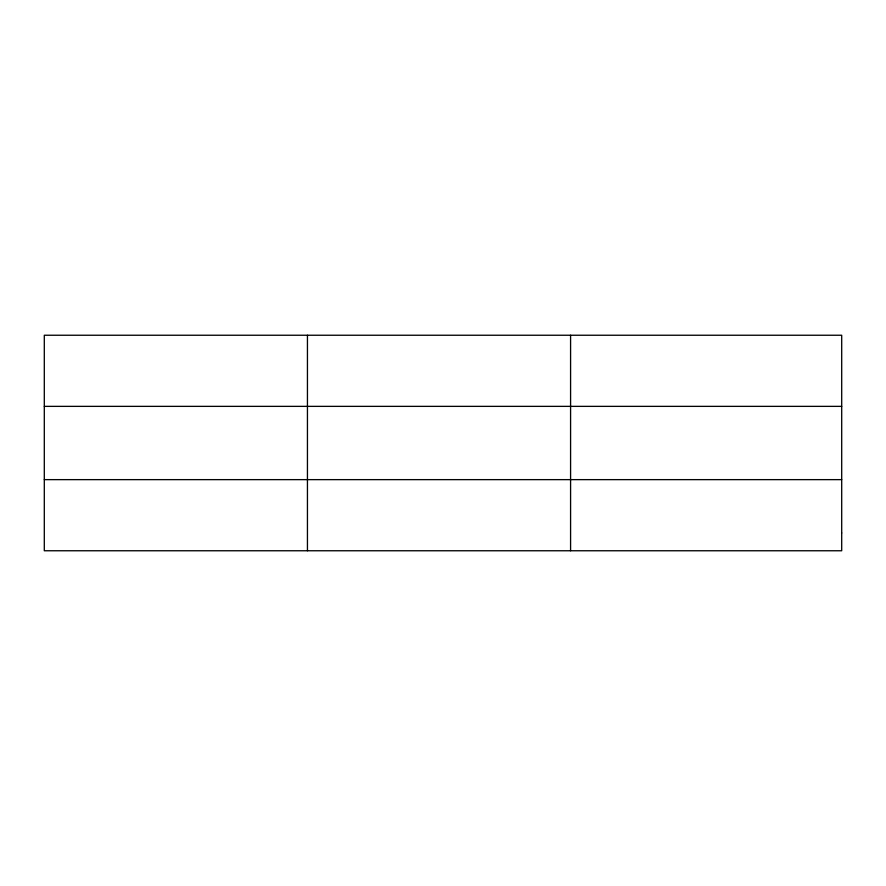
<?xml version="1.0" encoding="UTF-8"?>
<svg xmlns="http://www.w3.org/2000/svg" width="886" height="886" viewBox="0 0 886 886"><rect width="100%" height="100%" fill="white"/><g stroke="black" fill="none" stroke-linecap="round" stroke-linejoin="round"><path stroke-width="1.33" d="M307.442 335.24L307.442 550.76M570.584 335.24L570.584 550.76M44.3 406.364L841.7 406.364M44.3 479.636L841.7 479.636M841.7 532.973L841.7 550.76L44.3 550.76L44.3 335.24L841.7 335.24L841.7 532.973"/></g></svg>
